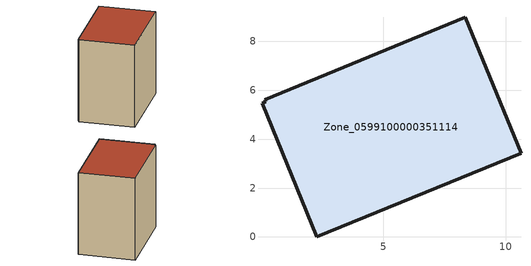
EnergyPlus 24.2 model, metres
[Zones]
Zone_0599100000351114
 floor ground (C_G): 0.03,5.47 0.18,5.53 0.15,5.61 8.34,8.99 10.63,3.43 2.28,0 z0
 wall outside (C_F): 10.63,3.43 8.34,8.99 0.15,5.61 0.18,5.53 0.03,5.47 2.28,0 10.63,3.43 z0:9.15
 roof outside (C_R): 0.18,5.53 0.03,5.47 2.28,0 10.63,3.43 8.34,8.99 0.15,5.61 z9.15
[BUILDING]
Pand.0599100000351114: North Axis=0; Terrain=City; Loads Convergence Tolerance Value=0.04; Temperature Convergence Tolerance Value=0.4; Solar Distribution=FullExterior; Maximum Number of Warmup Days=25; Minimum Number of Warmup Days=1
[Site:Location]
Rotterdam.The.Hague.AP_ZH_NLD Design_Conditions: Latitude=51.96; Longitude=4.45; Time Zone=1; Elevation=-4.5
[SITE:GROUNDTEMPERATURE:BUILDINGSURFACE]
18, 18, 18, 18, 18, 18, 18, 18, 18, 18, 18, 18
[MATERIAL] Thermal Absorptance=0.9; Solar Absorptance=0.7; Visible Absorptance=0.7
Name | Roughness | Thickness | Conductivity | Density | Specific Heat
G.TI.1992-2005 | MediumSmooth | 0.15 | 0.06 | 540 | 1210
F.TI.1992-2005 | Rough | 0.3 | 0.12 | 1920 | 840
R.TI.1992-2005 | MediumRough | 0.2 | 0.08 | 1500 | 1000
[CONSTRUCTION]
C_G: G.TI.1992-2005
C_F: F.TI.1992-2005
C_R: R.TI.1992-2005
[ZONE]
Zone_0599100000351114: Type=1; Multiplier=1; Ceiling Height=Autocalculate; Volume=Autocalculate; Floor Area=autocalculate; Part of Total Floor Area=Yes
[ZONEINFILTRATION:DESIGNFLOWRATE]
Infil_Zone_0599100000351114: Zone or ZoneList or Space or SpaceList=Zone_0599100000351114; Schedule=AlwaysOn; Design Flow Rate Calculation Method=Flow/Area; Flow Rate per Floor Area=0.0015; Constant Term Coefficient=1; Temperature Term Coefficient=0; Velocity Term Coefficient=0; Velocity Squared Term Coefficient=0
[HVACTEMPLATE:ZONE:IDEALLOADSAIRSYSTEM]
Zone_0599100000351114: Maximum Heating Supply Air Temperature=50; Minimum Cooling Supply Air Temperature=13; Maximum Heating Supply Air Humidity Ratio=0.0156; Minimum Cooling Supply Air Humidity Ratio=0.0077; Heating Limit=NoLimit; Cooling Limit=NoLimit; Dehumidification Control Type=ConstantSensibleHeatRatio; Cooling Sensible Heat Ratio=0.7; Dehumidification Setpoint=60; Humidification Control Type=None; Humidification Setpoint=30; Outdoor Air Method=None; Outdoor Air Flow Rate per Person=0.00944; Outdoor Air Flow Rate per Zone Floor Area=0; Outdoor Air Flow Rate per Zone=0; Demand Controlled Ventilation Type=None; Outdoor Air Economizer Type=NoEconomizer; Heat Recovery Type=None; Sensible Heat Recovery Effectiveness=0.7; Latent Heat Recovery Effectiveness=0.65
[ZONECONTROL:THERMOSTAT]
ThermostatControl_Zone_0599100000351114: Zone or ZoneList=Zone_0599100000351114; Control Type Schedule=DualSetpointControlType; Control 1=Thermostat_Zone_0599100000351114; Temperature Difference Between Cutout And Setpoint=0
[THERMOSTATSETPOINT:DUALSETPOINT]
Thermostat_Zone_0599100000351114: Heating Setpoint Temperature Schedule=HeatingSetpoint_Zone_0599100000351114; Cooling Setpoint Temperature Schedule=CoolingSetpoint_Zone_0599100000351114
[SCHEDULE:COMPACT]
HeatingSetpoint_Zone_0599100000351114: Through: 12/31, For: AllDays, Until: 24:00, 21
CoolingSetpoint_Zone_0599100000351114: Through: 12/31, For: AllDays, Until: 24:00, 24
DualSetpointControlType: Through: 12/31, For: AllDays, Until: 24:00, 4
AlwaysOn: Through: 12/31, For: AllDays, Until: 24:00, 1
